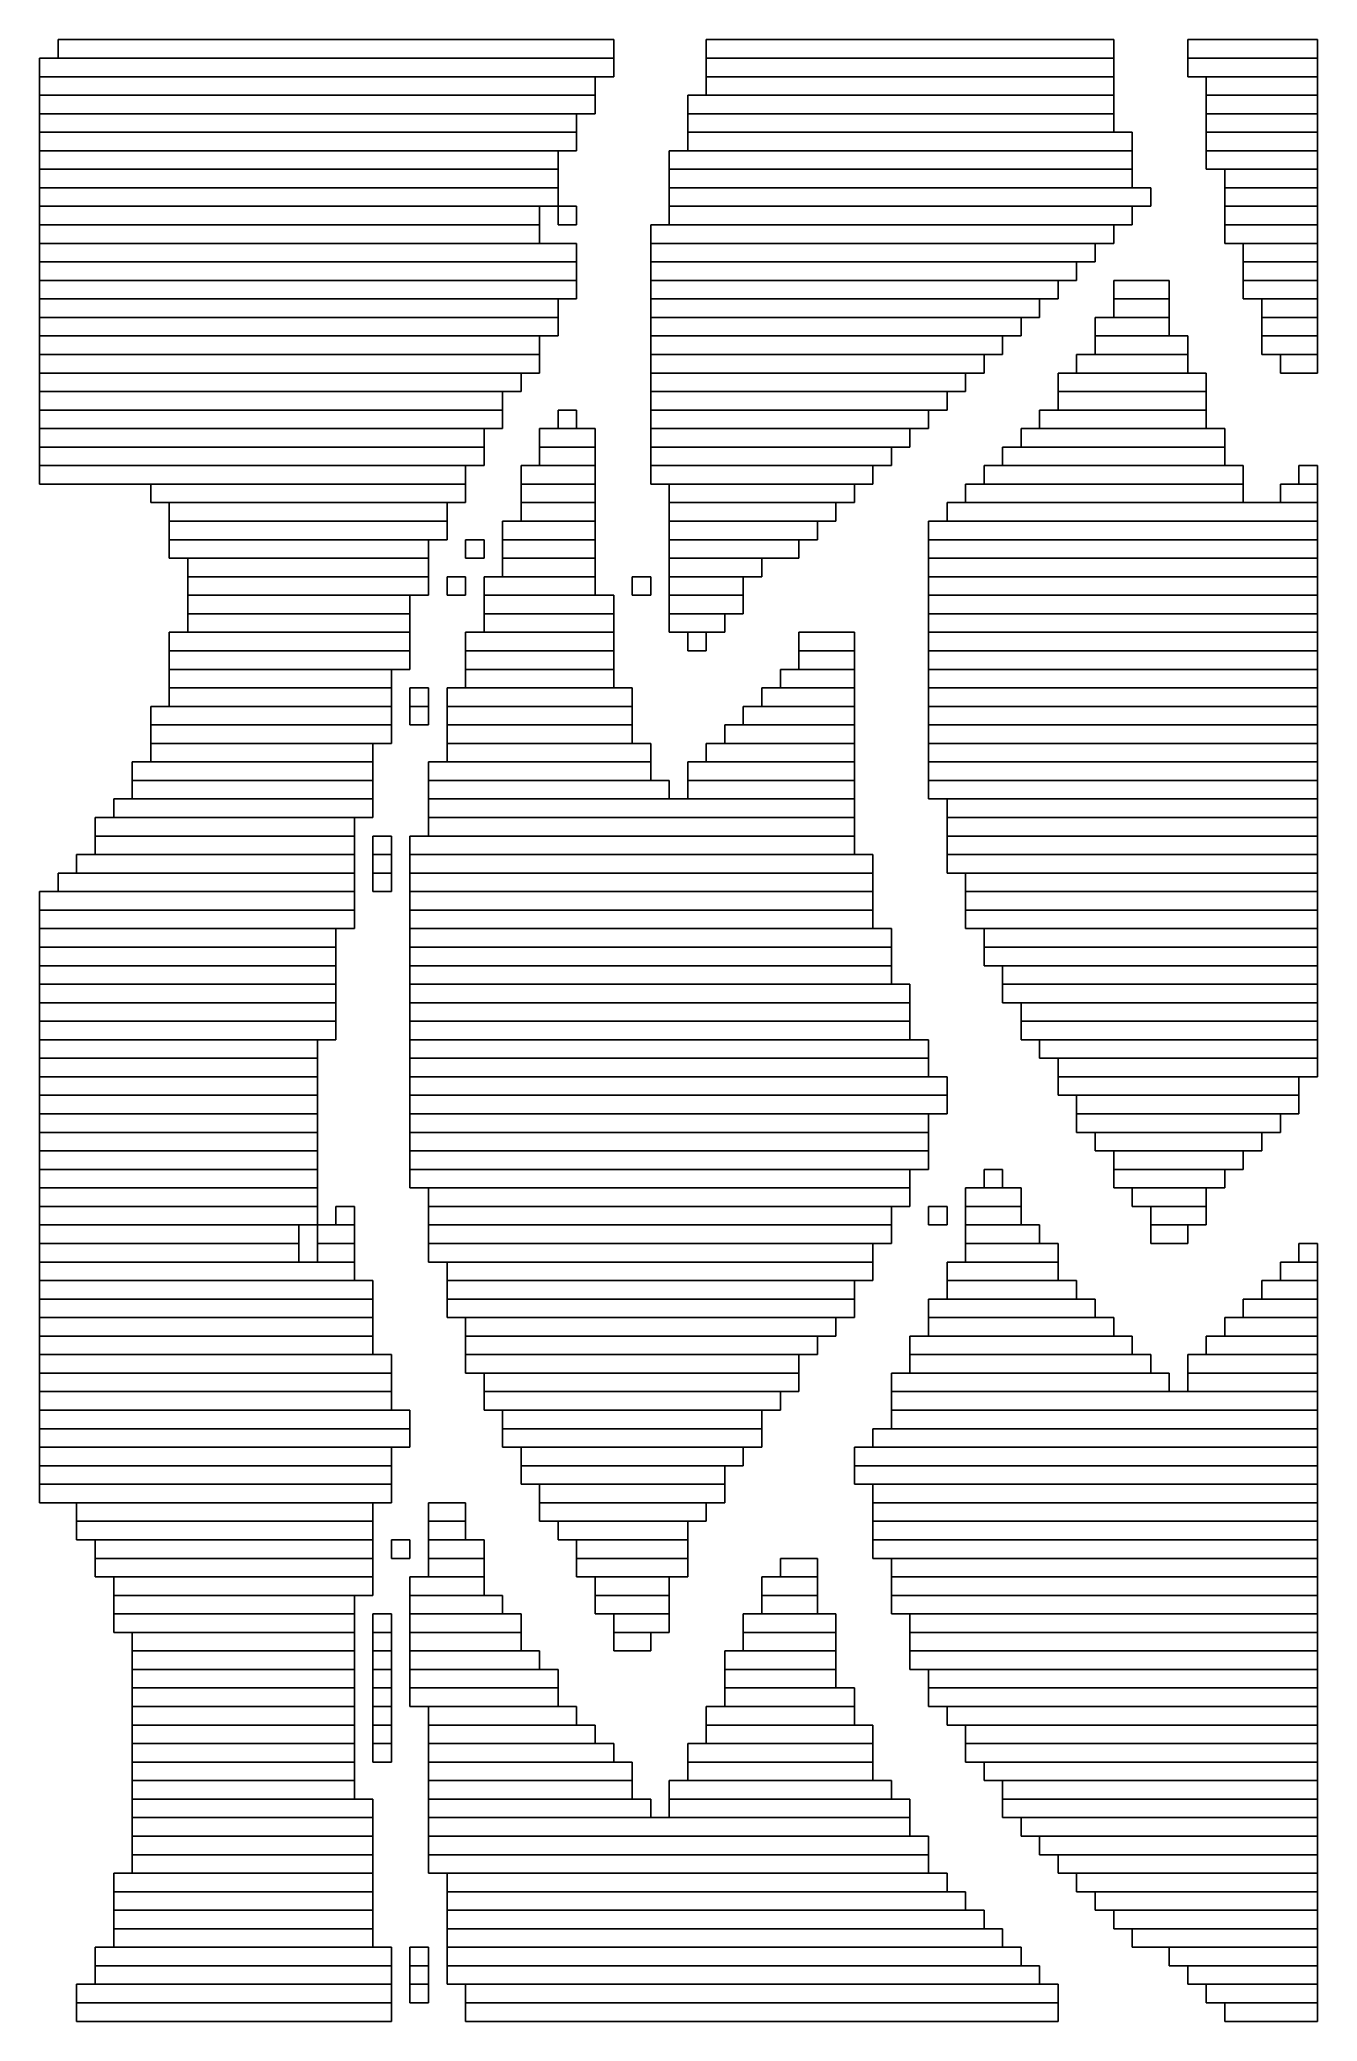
# Model space of a CAD drawing. Extents: x 477 to 546, y 459 to 566.
import ezdxf

# ---------------------------------------------------------------- set-up
doc = ezdxf.new("R2010")
doc.units = 0

msp = doc.modelspace()

# ---------------------------------------------------------------- linework, layer by layer
for p, q in [((477, 565), (508, 565)), ((477, 564), (477, 565)), ((478, 566), (508, 566)), ((478, 565), (478, 566)), ((508, 565), (478, 565)), ((508, 566), (508, 565)), ((508, 565), (508, 564)), ((513, 566), (535, 566)), ((513, 565), (513, 566)), ((535, 565), (513, 565)), ((513, 565), (535, 565)), ((513, 564), (513, 565)), ((535, 566), (535, 565)), ((535, 565), (535, 564)), ((539, 566), (546, 566)), ((539, 565), (539, 566)), ((546, 565), (539, 565)), ((539, 565), (546, 565)), ((539, 564), (539, 565)), ((546, 566), (546, 565)), ((546, 565), (546, 564)), ((508, 564), (477, 564)), ((477, 564), (507, 564)), ((477, 563), (477, 564)), ((507, 564), (507, 563)), ((535, 564), (513, 564)), ((513, 564), (535, 564)), ((513, 563), (513, 564)), ((535, 564), (535, 563)), ((546, 564), (539, 564)), ((540, 564), (546, 564)), ((540, 563), (540, 564)), ((546, 564), (546, 563)), ((507, 563), (477, 563)), ((477, 563), (507, 563)), ((477, 562), (477, 563)), ((507, 563), (507, 562)), ((512, 563), (535, 563)), ((512, 562), (512, 563)), ((535, 563), (513, 563)), ((535, 563), (535, 562)), ((546, 563), (540, 563)), ((540, 563), (546, 563)), ((540, 562), (540, 563)), ((546, 563), (546, 562)), ((507, 562), (477, 562)), ((477, 562), (506, 562)), ((477, 561), (477, 562)), ((506, 562), (506, 561)), ((535, 562), (512, 562)), ((512, 562), (535, 562)), ((512, 561), (512, 562)), ((535, 562), (535, 561)), ((546, 562), (540, 562)), ((540, 562), (546, 562)), ((540, 561), (540, 562)), ((546, 562), (546, 561)), ((506, 561), (477, 561)), ((477, 561), (506, 561)), ((477, 560), (477, 561)), ((506, 561), (506, 560)), ((535, 561), (512, 561)), ((512, 561), (536, 561)), ((512, 560), (512, 561)), ((536, 561), (536, 560)), ((546, 561), (540, 561)), ((540, 561), (546, 561)), ((540, 560), (540, 561)), ((546, 561), (546, 560)), ((506, 560), (477, 560)), ((477, 560), (505, 560)), ((477, 559), (477, 560)), ((505, 560), (505, 559)), ((511, 560), (536, 560)), ((511, 559), (511, 560)), ((536, 560), (512, 560)), ((536, 560), (536, 559)), ((546, 560), (540, 560)), ((540, 560), (546, 560)), ((540, 559), (540, 560)), ((546, 560), (546, 559)), ((505, 559), (477, 559)), ((477, 559), (505, 559)), ((477, 558), (477, 559)), ((505, 559), (505, 558)), ((536, 559), (511, 559)), ((511, 559), (536, 559)), ((511, 558), (511, 559)), ((536, 559), (536, 558)), ((546, 559), (540, 559)), ((541, 559), (546, 559)), ((541, 558), (541, 559)), ((546, 559), (546, 558)), ((505, 558), (477, 558)), ((477, 558), (505, 558)), ((477, 557), (477, 558)), ((505, 558), (505, 557)), ((536, 558), (511, 558)), ((511, 558), (537, 558)), ((511, 557), (511, 558)), ((537, 558), (537, 557)), ((546, 558), (541, 558)), ((541, 558), (546, 558)), ((541, 557), (541, 558)), ((546, 558), (546, 557)), ((505, 557), (477, 557)), ((477, 557), (504, 557)), ((477, 556), (477, 557)), ((504, 557), (504, 556)), ((505, 557), (506, 557)), ((505, 556), (505, 557)), ((506, 557), (506, 556)), ((537, 557), (511, 557)), ((511, 557), (536, 557)), ((511, 556), (511, 557)), ((536, 557), (536, 556)), ((546, 557), (541, 557)), ((541, 557), (546, 557)), ((541, 556), (541, 557)), ((546, 557), (546, 556)), ((504, 556), (477, 556)), ((477, 556), (504, 556)), ((477, 555), (477, 556)), ((504, 556), (504, 555)), ((506, 556), (505, 556)), ((510, 556), (535, 556)), ((510, 555), (510, 556)), ((536, 556), (511, 556)), ((535, 556), (535, 555)), ((546, 556), (541, 556)), ((541, 556), (546, 556)), ((541, 555), (541, 556)), ((546, 556), (546, 555)), ((504, 555), (477, 555)), ((477, 555), (506, 555)), ((477, 554), (477, 555)), ((506, 555), (506, 554)), ((535, 555), (510, 555)), ((510, 555), (534, 555)), ((510, 554), (510, 555)), ((534, 555), (534, 554)), ((546, 555), (541, 555)), ((542, 555), (546, 555)), ((542, 554), (542, 555)), ((546, 555), (546, 554)), ((506, 554), (477, 554)), ((477, 554), (506, 554)), ((477, 553), (477, 554)), ((506, 554), (506, 553)), ((534, 554), (510, 554)), ((510, 554), (533, 554)), ((510, 553), (510, 554)), ((533, 554), (533, 553)), ((546, 554), (542, 554)), ((542, 554), (546, 554)), ((542, 553), (542, 554)), ((546, 554), (546, 553)), ((506, 553), (477, 553)), ((477, 553), (506, 553)), ((477, 552), (477, 553)), ((506, 553), (506, 552)), ((533, 553), (510, 553)), ((510, 553), (532, 553)), ((510, 552), (510, 553)), ((532, 553), (532, 552)), ((535, 553), (538, 553)), ((535, 552), (535, 553)), ((538, 553), (538, 552)), ((546, 553), (542, 553)), ((542, 553), (546, 553)), ((542, 552), (542, 553)), ((546, 553), (546, 552)), ((506, 552), (477, 552)), ((477, 552), (505, 552)), ((477, 551), (477, 552)), ((505, 552), (505, 551)), ((532, 552), (510, 552)), ((510, 552), (531, 552)), ((510, 551), (510, 552)), ((531, 552), (531, 551)), ((538, 552), (535, 552)), ((535, 552), (538, 552)), ((535, 551), (535, 552)), ((538, 552), (538, 551)), ((546, 552), (542, 552)), ((543, 552), (546, 552)), ((543, 551), (543, 552)), ((546, 552), (546, 551)), ((505, 551), (477, 551)), ((477, 551), (505, 551)), ((477, 550), (477, 551)), ((505, 550), (477, 550)), ((477, 550), (504, 550)), ((477, 549), (477, 550)), ((504, 550), (504, 549)), ((505, 551), (505, 550)), ((531, 551), (510, 551)), ((510, 551), (530, 551)), ((510, 550), (510, 551)), ((530, 550), (510, 550)), ((510, 550), (529, 550)), ((510, 549), (510, 550)), ((529, 550), (529, 549)), ((530, 551), (530, 550)), ((534, 551), (538, 551)), ((534, 550), (534, 551)), ((538, 550), (534, 550)), ((534, 550), (539, 550)), ((534, 549), (534, 550)), ((538, 551), (535, 551)), ((538, 551), (538, 550)), ((539, 550), (539, 549)), ((546, 551), (543, 551)), ((543, 551), (546, 551)), ((543, 550), (543, 551)), ((546, 550), (543, 550)), ((543, 550), (546, 550)), ((543, 549), (543, 550)), ((546, 551), (546, 550)), ((546, 550), (546, 549)), ((504, 549), (477, 549)), ((477, 549), (504, 549)), ((477, 548), (477, 549)), ((504, 549), (504, 548)), ((529, 549), (510, 549)), ((510, 549), (528, 549)), ((510, 548), (510, 549)), ((528, 549), (528, 548)), ((533, 549), (539, 549)), ((533, 548), (533, 549)), ((539, 549), (534, 549)), ((539, 549), (539, 548)), ((546, 549), (543, 549)), ((544, 549), (546, 549)), ((544, 548), (544, 549)), ((546, 549), (546, 548)), ((504, 548), (477, 548)), ((477, 548), (503, 548)), ((477, 547), (477, 548)), ((503, 548), (503, 547)), ((528, 548), (510, 548)), ((510, 548), (527, 548)), ((510, 547), (510, 548)), ((527, 548), (527, 547)), ((532, 548), (540, 548)), ((532, 547), (532, 548)), ((539, 548), (533, 548)), ((540, 548), (540, 547)), ((546, 548), (544, 548)), ((503, 547), (477, 547)), ((477, 547), (502, 547)), ((477, 546), (477, 547)), ((502, 547), (502, 546)), ((527, 547), (510, 547)), ((510, 547), (526, 547)), ((510, 546), (510, 547)), ((526, 547), (526, 546)), ((540, 547), (532, 547)), ((532, 547), (540, 547)), ((532, 546), (532, 547)), ((540, 547), (540, 546)), ((502, 546), (477, 546)), ((477, 546), (502, 546)), ((477, 545), (477, 546)), ((502, 546), (502, 545)), ((505, 546), (506, 546)), ((505, 545), (505, 546)), ((506, 546), (506, 545)), ((526, 546), (510, 546)), ((510, 546), (525, 546)), ((510, 545), (510, 546)), ((525, 546), (525, 545)), ((531, 546), (540, 546)), ((531, 545), (531, 546)), ((540, 546), (532, 546)), ((540, 546), (540, 545)), ((502, 545), (477, 545)), ((477, 545), (501, 545)), ((477, 544), (477, 545)), ((501, 545), (501, 544)), ((504, 545), (507, 545)), ((504, 544), (504, 545)), ((506, 545), (505, 545)), ((507, 545), (507, 544)), ((525, 545), (510, 545)), ((510, 545), (524, 545)), ((510, 544), (510, 545)), ((524, 545), (524, 544)), ((530, 545), (541, 545)), ((530, 544), (530, 545)), ((540, 545), (531, 545)), ((541, 545), (541, 544)), ((501, 544), (477, 544)), ((477, 544), (501, 544)), ((477, 543), (477, 544)), ((501, 544), (501, 543)), ((507, 544), (504, 544)), ((504, 544), (507, 544)), ((504, 543), (504, 544)), ((507, 544), (507, 543)), ((524, 544), (510, 544)), ((510, 544), (523, 544)), ((510, 543), (510, 544)), ((523, 544), (523, 543)), ((529, 544), (541, 544)), ((529, 543), (529, 544)), ((541, 544), (530, 544)), ((541, 544), (541, 543)), ((501, 543), (477, 543)), ((477, 543), (500, 543)), ((477, 542), (477, 543)), ((500, 543), (500, 542)), ((503, 543), (507, 543)), ((503, 542), (503, 543)), ((507, 543), (504, 543)), ((507, 543), (507, 542)), ((523, 543), (510, 543)), ((510, 543), (522, 543)), ((510, 542), (510, 543)), ((522, 543), (522, 542)), ((528, 543), (542, 543)), ((528, 542), (528, 543)), ((541, 543), (529, 543)), ((542, 543), (542, 542)), ((545, 543), (546, 543)), ((545, 542), (545, 543)), ((546, 543), (546, 542)), ((500, 542), (477, 542)), ((483, 542), (500, 542)), ((483, 541), (483, 542)), ((500, 542), (500, 541)), ((507, 542), (503, 542)), ((503, 542), (507, 542)), ((503, 541), (503, 542)), ((507, 542), (507, 541)), ((522, 542), (510, 542)), ((511, 542), (521, 542)), ((511, 541), (511, 542)), ((521, 542), (521, 541)), ((527, 542), (542, 542)), ((527, 541), (527, 542)), ((542, 542), (528, 542)), ((542, 542), (542, 541)), ((544, 542), (546, 542)), ((544, 541), (544, 542)), ((546, 542), (545, 542)), ((546, 542), (546, 541)), ((500, 541), (483, 541)), ((484, 541), (499, 541)), ((484, 540), (484, 541)), ((499, 541), (499, 540)), ((507, 541), (503, 541)), ((503, 541), (507, 541)), ((503, 540), (503, 541)), ((507, 541), (507, 540)), ((521, 541), (511, 541)), ((511, 541), (520, 541)), ((511, 540), (511, 541)), ((520, 541), (520, 540)), ((526, 541), (546, 541)), ((526, 540), (526, 541)), ((542, 541), (527, 541)), ((546, 541), (544, 541)), ((546, 541), (546, 540)), ((499, 540), (484, 540)), ((484, 540), (499, 540)), ((484, 539), (484, 540)), ((499, 540), (499, 539)), ((502, 540), (507, 540)), ((502, 539), (502, 540)), ((507, 540), (503, 540)), ((507, 540), (507, 539)), ((520, 540), (511, 540)), ((511, 540), (519, 540)), ((511, 539), (511, 540)), ((519, 540), (519, 539)), ((525, 540), (546, 540)), ((525, 539), (525, 540)), ((546, 540), (526, 540)), ((546, 540), (546, 539)), ((499, 539), (484, 539)), ((484, 539), (498, 539)), ((484, 538), (484, 539)), ((498, 539), (498, 538)), ((500, 539), (501, 539)), ((500, 538), (500, 539)), ((501, 539), (501, 538)), ((507, 539), (502, 539)), ((502, 539), (507, 539)), ((502, 538), (502, 539)), ((507, 539), (507, 538)), ((519, 539), (511, 539)), ((511, 539), (518, 539)), ((511, 538), (511, 539)), ((518, 539), (518, 538)), ((546, 539), (525, 539)), ((525, 539), (546, 539)), ((525, 538), (525, 539)), ((546, 539), (546, 538)), ((498, 538), (484, 538)), ((485, 538), (498, 538)), ((485, 537), (485, 538)), ((498, 538), (498, 537)), ((501, 538), (500, 538)), ((507, 538), (502, 538)), ((502, 538), (507, 538)), ((502, 537), (502, 538)), ((507, 538), (507, 537)), ((518, 538), (511, 538)), ((511, 538), (516, 538)), ((511, 537), (511, 538)), ((516, 538), (516, 537)), ((546, 538), (525, 538)), ((525, 538), (546, 538)), ((525, 537), (525, 538)), ((546, 538), (546, 537)), ((498, 537), (485, 537)), ((485, 537), (498, 537)), ((485, 536), (485, 537)), ((498, 537), (498, 536)), ((499, 537), (500, 537)), ((499, 536), (499, 537)), ((500, 537), (500, 536)), ((501, 537), (507, 537)), ((501, 536), (501, 537)), ((507, 537), (502, 537)), ((507, 537), (507, 536)), ((509, 537), (510, 537)), ((509, 536), (509, 537)), ((510, 537), (510, 536)), ((516, 537), (511, 537)), ((511, 537), (515, 537)), ((511, 536), (511, 537)), ((515, 537), (515, 536)), ((546, 537), (525, 537)), ((525, 537), (546, 537)), ((525, 536), (525, 537)), ((546, 537), (546, 536)), ((498, 536), (485, 536)), ((485, 536), (497, 536)), ((485, 535), (485, 536)), ((497, 536), (497, 535)), ((500, 536), (499, 536)), ((507, 536), (501, 536)), ((501, 536), (508, 536)), ((501, 535), (501, 536)), ((508, 536), (508, 535)), ((510, 536), (509, 536)), ((515, 536), (511, 536)), ((511, 536), (515, 536)), ((511, 535), (511, 536)), ((515, 536), (515, 535)), ((546, 536), (525, 536)), ((525, 536), (546, 536)), ((525, 535), (525, 536)), ((546, 536), (546, 535)), ((484, 534), (497, 534)), ((484, 533), (484, 534)), ((497, 535), (485, 535)), ((485, 535), (497, 535)), ((485, 534), (485, 535)), ((497, 534), (485, 534)), ((497, 535), (497, 534)), ((497, 534), (497, 533)), ((500, 534), (508, 534)), ((500, 533), (500, 534)), ((508, 535), (501, 535)), ((501, 535), (508, 535)), ((501, 534), (501, 535)), ((508, 534), (501, 534)), ((508, 535), (508, 534)), ((508, 534), (508, 533)), ((515, 535), (511, 535)), ((511, 535), (514, 535)), ((511, 534), (511, 535)), ((514, 534), (511, 534)), ((512, 534), (513, 534)), ((512, 533), (512, 534)), ((513, 534), (513, 533)), ((514, 535), (514, 534)), ((518, 534), (521, 534)), ((518, 533), (518, 534)), ((521, 534), (521, 533)), ((546, 535), (525, 535)), ((525, 535), (546, 535)), ((525, 534), (525, 535)), ((546, 534), (525, 534)), ((525, 534), (546, 534)), ((525, 533), (525, 534)), ((546, 535), (546, 534)), ((546, 534), (546, 533)), ((497, 533), (484, 533)), ((484, 533), (497, 533)), ((484, 532), (484, 533)), ((497, 533), (497, 532)), ((508, 533), (500, 533)), ((500, 533), (508, 533)), ((500, 532), (500, 533)), ((508, 533), (508, 532)), ((513, 533), (512, 533)), ((521, 533), (518, 533)), ((518, 533), (521, 533)), ((518, 532), (518, 533)), ((521, 533), (521, 532)), ((546, 533), (525, 533)), ((525, 533), (546, 533)), ((525, 532), (525, 533)), ((546, 533), (546, 532)), ((497, 532), (484, 532)), ((484, 532), (496, 532)), ((484, 531), (484, 532)), ((496, 532), (496, 531)), ((508, 532), (500, 532)), ((500, 532), (508, 532)), ((500, 531), (500, 532)), ((508, 532), (508, 531)), ((517, 532), (521, 532)), ((517, 531), (517, 532)), ((521, 532), (518, 532)), ((521, 532), (521, 531)), ((546, 532), (525, 532)), ((525, 532), (546, 532)), ((525, 531), (525, 532)), ((546, 532), (546, 531)), ((496, 531), (484, 531)), ((484, 531), (496, 531)), ((484, 530), (484, 531)), ((496, 531), (496, 530)), ((497, 531), (498, 531)), ((497, 530), (497, 531)), ((498, 531), (498, 530)), ((499, 531), (509, 531)), ((499, 530), (499, 531)), ((508, 531), (500, 531)), ((509, 531), (509, 530)), ((516, 531), (521, 531)), ((516, 530), (516, 531)), ((521, 531), (517, 531)), ((521, 531), (521, 530)), ((546, 531), (525, 531)), ((525, 531), (546, 531)), ((525, 530), (525, 531)), ((546, 531), (546, 530)), ((483, 530), (496, 530)), ((483, 529), (483, 530)), ((496, 530), (484, 530)), ((496, 530), (496, 529)), ((498, 530), (497, 530)), ((497, 530), (498, 530)), ((497, 529), (497, 530)), ((498, 530), (498, 529)), ((509, 530), (499, 530)), ((499, 530), (509, 530)), ((499, 529), (499, 530)), ((509, 530), (509, 529)), ((515, 530), (521, 530)), ((515, 529), (515, 530)), ((521, 530), (516, 530)), ((521, 530), (521, 529)), ((546, 530), (525, 530)), ((525, 530), (546, 530)), ((525, 529), (525, 530)), ((546, 530), (546, 529)), ((496, 529), (483, 529)), ((483, 529), (496, 529)), ((483, 528), (483, 529)), ((496, 529), (496, 528)), ((498, 529), (497, 529)), ((509, 529), (499, 529)), ((499, 529), (509, 529)), ((499, 528), (499, 529)), ((509, 529), (509, 528)), ((514, 529), (521, 529)), ((514, 528), (514, 529)), ((521, 529), (515, 529)), ((521, 529), (521, 528)), ((546, 529), (525, 529)), ((525, 529), (546, 529)), ((525, 528), (525, 529)), ((546, 529), (546, 528)), ((496, 528), (483, 528)), ((483, 528), (495, 528)), ((483, 527), (483, 528)), ((495, 528), (495, 527)), ((509, 528), (499, 528)), ((499, 528), (510, 528)), ((499, 527), (499, 528)), ((510, 528), (510, 527)), ((513, 528), (521, 528)), ((513, 527), (513, 528)), ((521, 528), (514, 528)), ((521, 528), (521, 527)), ((546, 528), (525, 528)), ((525, 528), (546, 528)), ((525, 527), (525, 528)), ((546, 528), (546, 527)), ((482, 527), (495, 527)), ((482, 526), (482, 527)), ((495, 527), (483, 527)), ((495, 527), (495, 526)), ((498, 527), (510, 527)), ((498, 526), (498, 527)), ((510, 527), (499, 527)), ((510, 527), (510, 526)), ((512, 527), (521, 527)), ((512, 526), (512, 527)), ((521, 527), (513, 527)), ((521, 527), (521, 526)), ((546, 527), (525, 527)), ((525, 527), (546, 527)), ((525, 526), (525, 527)), ((546, 527), (546, 526)), ((495, 526), (482, 526)), ((482, 526), (495, 526)), ((482, 525), (482, 526)), ((495, 526), (495, 525)), ((510, 526), (498, 526)), ((498, 526), (511, 526)), ((498, 525), (498, 526)), ((511, 526), (511, 525)), ((521, 526), (512, 526)), ((512, 526), (521, 526)), ((512, 525), (512, 526)), ((521, 526), (521, 525)), ((546, 526), (525, 526)), ((525, 526), (546, 526)), ((525, 525), (525, 526)), ((546, 526), (546, 525)), ((481, 525), (495, 525)), ((481, 524), (481, 525)), ((495, 525), (482, 525)), ((495, 525), (495, 524)), ((511, 525), (498, 525)), ((498, 525), (521, 525)), ((498, 524), (498, 525)), ((521, 525), (512, 525)), ((521, 525), (521, 524)), ((546, 525), (525, 525)), ((526, 525), (546, 525)), ((526, 524), (526, 525)), ((546, 525), (546, 524)), ((480, 524), (494, 524)), ((480, 523), (480, 524)), ((495, 524), (481, 524)), ((494, 524), (494, 523)), ((521, 524), (498, 524)), ((498, 524), (521, 524)), ((498, 523), (498, 524)), ((521, 524), (521, 523)), ((546, 524), (526, 524)), ((526, 524), (546, 524)), ((526, 523), (526, 524)), ((546, 524), (546, 523)), ((494, 523), (480, 523)), ((480, 523), (494, 523)), ((480, 522), (480, 523)), ((494, 523), (494, 522)), ((495, 523), (496, 523)), ((495, 522), (495, 523)), ((496, 523), (496, 522)), ((497, 523), (521, 523)), ((497, 522), (497, 523)), ((521, 523), (498, 523)), ((521, 523), (521, 522)), ((546, 523), (526, 523)), ((526, 523), (546, 523)), ((526, 522), (526, 523)), ((546, 523), (546, 522)), ((479, 522), (494, 522)), ((479, 521), (479, 522)), ((494, 522), (480, 522)), ((494, 522), (494, 521)), ((496, 522), (495, 522)), ((495, 522), (496, 522)), ((495, 521), (495, 522)), ((496, 522), (496, 521)), ((521, 522), (497, 522)), ((497, 522), (522, 522)), ((497, 521), (497, 522)), ((522, 522), (522, 521)), ((546, 522), (526, 522)), ((526, 522), (546, 522)), ((526, 521), (526, 522)), ((546, 522), (546, 521)), ((478, 521), (494, 521)), ((478, 520), (478, 521)), ((494, 521), (479, 521)), ((494, 521), (494, 520)), ((496, 521), (495, 521)), ((495, 521), (496, 521)), ((495, 520), (495, 521)), ((496, 521), (496, 520)), ((522, 521), (497, 521)), ((497, 521), (522, 521)), ((497, 520), (497, 521)), ((522, 521), (522, 520)), ((546, 521), (526, 521)), ((527, 521), (546, 521)), ((527, 520), (527, 521)), ((546, 521), (546, 520)), ((477, 520), (494, 520)), ((477, 519), (477, 520)), ((494, 519), (477, 519)), ((477, 519), (494, 519)), ((477, 518), (477, 519)), ((494, 520), (478, 520)), ((494, 520), (494, 519)), ((494, 519), (494, 518)), ((496, 520), (495, 520)), ((522, 520), (497, 520)), ((497, 520), (522, 520)), ((497, 519), (497, 520)), ((522, 519), (497, 519)), ((497, 519), (522, 519)), ((497, 518), (497, 519)), ((522, 520), (522, 519)), ((522, 519), (522, 518)), ((546, 520), (527, 520)), ((527, 520), (546, 520)), ((527, 519), (527, 520)), ((546, 519), (527, 519)), ((527, 519), (546, 519)), ((527, 518), (527, 519)), ((546, 520), (546, 519)), ((546, 519), (546, 518)), ((494, 518), (477, 518)), ((477, 518), (493, 518)), ((477, 517), (477, 518)), ((493, 518), (493, 517)), ((522, 518), (497, 518)), ((497, 518), (523, 518)), ((497, 517), (497, 518)), ((523, 518), (523, 517)), ((546, 518), (527, 518)), ((528, 518), (546, 518)), ((528, 517), (528, 518)), ((546, 518), (546, 517)), ((493, 517), (477, 517)), ((477, 517), (493, 517)), ((477, 516), (477, 517)), ((493, 517), (493, 516)), ((523, 517), (497, 517)), ((497, 517), (523, 517)), ((497, 516), (497, 517)), ((523, 517), (523, 516)), ((546, 517), (528, 517)), ((528, 517), (546, 517)), ((528, 516), (528, 517)), ((546, 517), (546, 516)), ((493, 516), (477, 516)), ((477, 516), (493, 516)), ((477, 515), (477, 516)), ((493, 516), (493, 515)), ((523, 516), (497, 516)), ((497, 516), (523, 516)), ((497, 515), (497, 516)), ((523, 516), (523, 515)), ((546, 516), (528, 516)), ((529, 516), (546, 516)), ((529, 515), (529, 516)), ((546, 516), (546, 515)), ((493, 515), (477, 515)), ((477, 515), (493, 515)), ((477, 514), (477, 515)), ((493, 515), (493, 514)), ((523, 515), (497, 515)), ((497, 515), (524, 515)), ((497, 514), (497, 515)), ((524, 515), (524, 514)), ((546, 515), (529, 515)), ((529, 515), (546, 515)), ((529, 514), (529, 515)), ((546, 515), (546, 514)), ((493, 514), (477, 514)), ((477, 514), (493, 514)), ((477, 513), (477, 514)), ((493, 514), (493, 513)), ((524, 514), (497, 514)), ((497, 514), (524, 514)), ((497, 513), (497, 514)), ((524, 514), (524, 513)), ((546, 514), (529, 514)), ((530, 514), (546, 514)), ((530, 513), (530, 514)), ((546, 514), (546, 513)), ((493, 513), (477, 513)), ((477, 513), (493, 513)), ((477, 512), (477, 513)), ((493, 513), (493, 512)), ((524, 513), (497, 513)), ((497, 513), (524, 513)), ((497, 512), (497, 513)), ((524, 513), (524, 512)), ((546, 513), (530, 513)), ((530, 513), (546, 513)), ((530, 512), (530, 513)), ((546, 513), (546, 512)), ((493, 512), (477, 512)), ((477, 512), (492, 512)), ((477, 511), (477, 512)), ((492, 512), (492, 511)), ((524, 512), (497, 512)), ((497, 512), (525, 512)), ((497, 511), (497, 512)), ((525, 512), (525, 511)), ((546, 512), (530, 512)), ((531, 512), (546, 512)), ((531, 511), (531, 512)), ((546, 512), (546, 511)), ((492, 511), (477, 511)), ((477, 511), (492, 511)), ((477, 510), (477, 511)), ((492, 511), (492, 510)), ((525, 511), (497, 511)), ((497, 511), (525, 511)), ((497, 510), (497, 511)), ((525, 511), (525, 510)), ((546, 511), (531, 511)), ((532, 511), (546, 511)), ((532, 510), (532, 511)), ((546, 511), (546, 510)), ((492, 510), (477, 510)), ((477, 510), (492, 510)), ((477, 509), (477, 510)), ((492, 510), (492, 509)), ((525, 510), (497, 510)), ((497, 510), (526, 510)), ((497, 509), (497, 510)), ((526, 510), (526, 509)), ((546, 510), (532, 510)), ((532, 510), (545, 510)), ((532, 509), (532, 510)), ((545, 510), (545, 509)), ((492, 509), (477, 509)), ((477, 509), (492, 509)), ((477, 508), (477, 509)), ((492, 509), (492, 508)), ((526, 509), (497, 509)), ((497, 509), (526, 509)), ((497, 508), (497, 509)), ((526, 509), (526, 508)), ((545, 509), (532, 509)), ((533, 509), (545, 509)), ((533, 508), (533, 509)), ((545, 509), (545, 508)), ((492, 508), (477, 508)), ((477, 508), (492, 508)), ((477, 507), (477, 508)), ((492, 508), (492, 507)), ((526, 508), (497, 508)), ((497, 508), (525, 508)), ((497, 507), (497, 508)), ((525, 508), (525, 507)), ((545, 508), (533, 508)), ((533, 508), (544, 508)), ((533, 507), (533, 508)), ((544, 508), (544, 507)), ((492, 507), (477, 507)), ((477, 507), (492, 507)), ((477, 506), (477, 507)), ((492, 507), (492, 506)), ((525, 507), (497, 507)), ((497, 507), (525, 507)), ((497, 506), (497, 507)), ((525, 507), (525, 506)), ((544, 507), (533, 507)), ((534, 507), (543, 507)), ((534, 506), (534, 507)), ((543, 507), (543, 506)), ((492, 506), (477, 506)), ((477, 506), (492, 506)), ((477, 505), (477, 506)), ((492, 506), (492, 505)), ((525, 506), (497, 506)), ((497, 506), (525, 506)), ((497, 505), (497, 506)), ((525, 506), (525, 505)), ((543, 506), (534, 506)), ((535, 506), (542, 506)), ((535, 505), (535, 506)), ((542, 506), (542, 505)), ((492, 505), (477, 505)), ((477, 505), (492, 505)), ((477, 504), (477, 505)), ((492, 504), (477, 504)), ((477, 504), (492, 504)), ((477, 503), (477, 504)), ((492, 505), (492, 504)), ((492, 504), (492, 503)), ((525, 505), (497, 505)), ((497, 505), (524, 505)), ((497, 504), (497, 505)), ((524, 504), (497, 504)), ((498, 504), (524, 504)), ((498, 503), (498, 504)), ((524, 505), (524, 504)), ((524, 504), (524, 503)), ((527, 504), (530, 504)), ((527, 503), (527, 504)), ((528, 505), (529, 505)), ((528, 504), (528, 505)), ((529, 504), (528, 504)), ((529, 505), (529, 504)), ((530, 504), (530, 503)), ((542, 505), (535, 505)), ((535, 505), (541, 505)), ((535, 504), (535, 505)), ((541, 504), (535, 504)), ((536, 504), (540, 504)), ((536, 503), (536, 504)), ((540, 504), (540, 503)), ((541, 505), (541, 504)), ((492, 503), (477, 503)), ((477, 503), (492, 503)), ((477, 502), (477, 503)), ((492, 503), (492, 502)), ((493, 503), (494, 503)), ((493, 502), (493, 503)), ((494, 503), (494, 502)), ((524, 503), (498, 503)), ((498, 503), (523, 503)), ((498, 502), (498, 503)), ((523, 503), (523, 502)), ((525, 503), (526, 503)), ((525, 502), (525, 503)), ((526, 503), (526, 502)), ((530, 503), (527, 503)), ((527, 503), (530, 503)), ((527, 502), (527, 503)), ((530, 503), (530, 502)), ((540, 503), (536, 503)), ((537, 503), (540, 503)), ((537, 502), (537, 503)), ((540, 503), (540, 502)), ((492, 502), (477, 502)), ((477, 502), (491, 502)), ((477, 501), (477, 502)), ((491, 502), (491, 501)), ((492, 502), (494, 502)), ((492, 501), (492, 502)), ((494, 502), (493, 502)), ((494, 502), (494, 501)), ((523, 502), (498, 502)), ((498, 502), (523, 502)), ((498, 501), (498, 502)), ((523, 502), (523, 501)), ((526, 502), (525, 502)), ((530, 502), (527, 502)), ((527, 502), (531, 502)), ((527, 501), (527, 502)), ((531, 502), (531, 501)), ((540, 502), (537, 502)), ((537, 502), (539, 502)), ((537, 501), (537, 502)), ((539, 502), (539, 501)), ((491, 501), (477, 501)), ((477, 501), (491, 501)), ((477, 500), (477, 501)), ((491, 501), (491, 500)), ((494, 501), (492, 501)), ((492, 501), (494, 501)), ((492, 500), (492, 501)), ((494, 501), (494, 500)), ((523, 501), (498, 501)), ((498, 501), (522, 501)), ((498, 500), (498, 501)), ((522, 501), (522, 500)), ((531, 501), (527, 501)), ((527, 501), (532, 501)), ((527, 500), (527, 501)), ((532, 501), (532, 500)), ((539, 501), (537, 501)), ((545, 501), (546, 501)), ((545, 500), (545, 501)), ((546, 501), (546, 500)), ((491, 500), (477, 500)), ((477, 500), (494, 500)), ((477, 499), (477, 500)), ((494, 500), (492, 500)), ((494, 500), (494, 499)), ((522, 500), (498, 500)), ((499, 500), (522, 500)), ((499, 499), (499, 500)), ((522, 500), (522, 499)), ((526, 500), (532, 500)), ((526, 499), (526, 500)), ((532, 500), (527, 500)), ((532, 500), (532, 499)), ((544, 500), (546, 500)), ((544, 499), (544, 500)), ((546, 500), (545, 500)), ((546, 500), (546, 499)), ((494, 499), (477, 499)), ((477, 499), (495, 499)), ((477, 498), (477, 499)), ((495, 499), (495, 498)), ((522, 499), (499, 499)), ((499, 499), (521, 499)), ((499, 498), (499, 499)), ((521, 499), (521, 498)), ((532, 499), (526, 499)), ((526, 499), (533, 499)), ((526, 498), (526, 499)), ((533, 499), (533, 498)), ((543, 499), (546, 499)), ((543, 498), (543, 499)), ((546, 499), (544, 499)), ((546, 499), (546, 498)), ((495, 498), (477, 498)), ((477, 498), (495, 498)), ((477, 497), (477, 498)), ((495, 498), (495, 497)), ((521, 498), (499, 498)), ((499, 498), (521, 498)), ((499, 497), (499, 498)), ((521, 498), (521, 497)), ((525, 498), (534, 498)), ((525, 497), (525, 498)), ((533, 498), (526, 498)), ((534, 498), (534, 497)), ((542, 498), (546, 498)), ((542, 497), (542, 498)), ((546, 498), (543, 498)), ((546, 498), (546, 497)), ((495, 497), (477, 497)), ((477, 497), (495, 497)), ((477, 496), (477, 497)), ((495, 497), (495, 496)), ((521, 497), (499, 497)), ((500, 497), (520, 497)), ((500, 496), (500, 497)), ((520, 497), (520, 496)), ((534, 497), (525, 497)), ((525, 497), (535, 497)), ((525, 496), (525, 497)), ((535, 497), (535, 496)), ((541, 497), (546, 497)), ((541, 496), (541, 497)), ((546, 497), (542, 497)), ((546, 497), (546, 496)), ((495, 496), (477, 496)), ((477, 496), (495, 496)), ((477, 495), (477, 496)), ((495, 496), (495, 495)), ((520, 496), (500, 496)), ((500, 496), (519, 496)), ((500, 495), (500, 496)), ((519, 496), (519, 495)), ((524, 496), (536, 496)), ((524, 495), (524, 496)), ((535, 496), (525, 496)), ((536, 496), (536, 495)), ((540, 496), (546, 496)), ((540, 495), (540, 496)), ((546, 496), (541, 496)), ((546, 496), (546, 495)), ((495, 495), (477, 495)), ((477, 495), (496, 495)), ((477, 494), (477, 495)), ((496, 495), (496, 494)), ((519, 495), (500, 495)), ((500, 495), (518, 495)), ((500, 494), (500, 495)), ((518, 495), (518, 494)), ((536, 495), (524, 495)), ((524, 495), (537, 495)), ((524, 494), (524, 495)), ((537, 495), (537, 494)), ((539, 495), (546, 495)), ((539, 494), (539, 495)), ((546, 495), (540, 495)), ((546, 495), (546, 494)), ((496, 494), (477, 494)), ((477, 494), (496, 494)), ((477, 493), (477, 494)), ((496, 494), (496, 493)), ((518, 494), (500, 494)), ((501, 494), (518, 494)), ((501, 493), (501, 494)), ((518, 494), (518, 493)), ((523, 494), (538, 494)), ((523, 493), (523, 494)), ((537, 494), (524, 494)), ((538, 494), (538, 493)), ((546, 494), (539, 494)), ((539, 494), (546, 494)), ((539, 493), (539, 494)), ((546, 494), (546, 493)), ((496, 493), (477, 493)), ((477, 493), (496, 493)), ((477, 492), (477, 493)), ((496, 493), (496, 492)), ((518, 493), (501, 493)), ((501, 493), (517, 493)), ((501, 492), (501, 493)), ((517, 493), (517, 492)), ((538, 493), (523, 493)), ((523, 493), (546, 493)), ((523, 492), (523, 493)), ((546, 493), (539, 493)), ((546, 493), (546, 492)), ((496, 492), (477, 492)), ((477, 492), (497, 492)), ((477, 491), (477, 492)), ((497, 492), (497, 491)), ((517, 492), (501, 492)), ((502, 492), (516, 492)), ((502, 491), (502, 492)), ((516, 492), (516, 491)), ((546, 492), (523, 492)), ((523, 492), (546, 492)), ((523, 491), (523, 492)), ((546, 492), (546, 491)), ((497, 491), (477, 491)), ((477, 491), (497, 491)), ((477, 490), (477, 491)), ((497, 491), (497, 490)), ((516, 491), (502, 491)), ((502, 491), (516, 491)), ((502, 490), (502, 491)), ((516, 491), (516, 490)), ((522, 491), (546, 491)), ((522, 490), (522, 491)), ((546, 491), (523, 491)), ((546, 491), (546, 490)), ((497, 490), (477, 490)), ((477, 490), (496, 490)), ((477, 489), (477, 490)), ((496, 489), (477, 489)), ((477, 489), (496, 489)), ((477, 488), (477, 489)), ((496, 490), (496, 489)), ((496, 489), (496, 488)), ((516, 490), (502, 490)), ((503, 490), (515, 490)), ((503, 489), (503, 490)), ((515, 489), (503, 489)), ((503, 489), (514, 489)), ((503, 488), (503, 489)), ((514, 489), (514, 488)), ((515, 490), (515, 489)), ((521, 490), (546, 490)), ((521, 489), (521, 490)), ((546, 489), (521, 489)), ((521, 489), (546, 489)), ((521, 488), (521, 489)), ((546, 490), (522, 490)), ((546, 490), (546, 489)), ((546, 489), (546, 488)), ((496, 488), (477, 488)), ((477, 488), (496, 488)), ((477, 487), (477, 488)), ((496, 488), (496, 487)), ((514, 488), (503, 488)), ((504, 488), (514, 488)), ((504, 487), (504, 488)), ((514, 488), (514, 487)), ((546, 488), (521, 488)), ((522, 488), (546, 488)), ((522, 487), (522, 488)), ((546, 488), (546, 487)), ((496, 487), (477, 487)), ((479, 487), (495, 487)), ((479, 486), (479, 487)), ((495, 487), (495, 486)), ((498, 487), (500, 487)), ((498, 486), (498, 487)), ((500, 487), (500, 486)), ((514, 487), (504, 487)), ((504, 487), (513, 487)), ((504, 486), (504, 487)), ((513, 487), (513, 486)), ((546, 487), (522, 487)), ((522, 487), (546, 487)), ((522, 486), (522, 487)), ((546, 487), (546, 486)), ((495, 486), (479, 486)), ((479, 486), (495, 486)), ((479, 485), (479, 486)), ((495, 486), (495, 485)), ((500, 486), (498, 486)), ((498, 486), (500, 486)), ((498, 485), (498, 486)), ((500, 486), (500, 485)), ((513, 486), (504, 486)), ((505, 486), (512, 486)), ((505, 485), (505, 486)), ((512, 486), (512, 485)), ((546, 486), (522, 486)), ((522, 486), (546, 486)), ((522, 485), (522, 486)), ((546, 486), (546, 485)), ((495, 485), (479, 485)), ((480, 485), (495, 485)), ((480, 484), (480, 485)), ((495, 485), (495, 484)), ((496, 485), (497, 485)), ((496, 484), (496, 485)), ((497, 485), (497, 484)), ((500, 485), (498, 485)), ((498, 485), (501, 485)), ((498, 484), (498, 485)), ((501, 485), (501, 484)), ((512, 485), (505, 485)), ((506, 485), (512, 485)), ((506, 484), (506, 485)), ((512, 485), (512, 484)), ((546, 485), (522, 485)), ((522, 485), (546, 485)), ((522, 484), (522, 485)), ((546, 485), (546, 484)), ((495, 484), (480, 484)), ((480, 484), (495, 484)), ((480, 483), (480, 484)), ((495, 484), (495, 483)), ((497, 484), (496, 484)), ((501, 484), (498, 484)), ((498, 484), (501, 484)), ((498, 483), (498, 484)), ((501, 484), (501, 483)), ((512, 484), (506, 484)), ((506, 484), (512, 484)), ((506, 483), (506, 484)), ((512, 484), (512, 483)), ((517, 484), (519, 484)), ((517, 483), (517, 484)), ((519, 484), (519, 483)), ((546, 484), (522, 484)), ((523, 484), (546, 484)), ((523, 483), (523, 484)), ((546, 484), (546, 483)), ((495, 483), (480, 483)), ((481, 483), (495, 483)), ((481, 482), (481, 483)), ((495, 483), (495, 482)), ((497, 483), (501, 483)), ((497, 482), (497, 483)), ((501, 483), (498, 483)), ((501, 483), (501, 482)), ((512, 483), (506, 483)), ((507, 483), (511, 483)), ((507, 482), (507, 483)), ((511, 483), (511, 482)), ((516, 483), (519, 483)), ((516, 482), (516, 483)), ((519, 483), (517, 483)), ((519, 483), (519, 482)), ((546, 483), (523, 483)), ((523, 483), (546, 483)), ((523, 482), (523, 483)), ((546, 483), (546, 482)), ((495, 482), (481, 482)), ((481, 482), (494, 482)), ((481, 481), (481, 482)), ((494, 482), (494, 481)), ((501, 482), (497, 482)), ((497, 482), (502, 482)), ((497, 481), (497, 482)), ((502, 482), (502, 481)), ((511, 482), (507, 482)), ((507, 482), (511, 482)), ((507, 481), (507, 482)), ((511, 482), (511, 481)), ((519, 482), (516, 482)), ((516, 482), (519, 482)), ((516, 481), (516, 482)), ((519, 482), (519, 481)), ((546, 482), (523, 482)), ((523, 482), (546, 482)), ((523, 481), (523, 482)), ((546, 482), (546, 481)), ((494, 481), (481, 481)), ((481, 481), (494, 481)), ((481, 480), (481, 481)), ((494, 481), (494, 480)), ((495, 481), (496, 481)), ((495, 480), (495, 481)), ((496, 481), (496, 480)), ((502, 481), (497, 481)), ((497, 481), (503, 481)), ((497, 480), (497, 481)), ((503, 481), (503, 480)), ((511, 481), (507, 481)), ((508, 481), (511, 481)), ((508, 480), (508, 481)), ((511, 481), (511, 480)), ((515, 481), (520, 481)), ((515, 480), (515, 481)), ((519, 481), (516, 481)), ((520, 481), (520, 480)), ((546, 481), (523, 481)), ((524, 481), (546, 481)), ((524, 480), (524, 481)), ((546, 481), (546, 480)), ((494, 480), (481, 480)), ((482, 480), (494, 480)), ((482, 479), (482, 480)), ((494, 480), (494, 479)), ((496, 480), (495, 480)), ((495, 480), (496, 480)), ((495, 479), (495, 480)), ((496, 480), (496, 479)), ((503, 480), (497, 480)), ((497, 480), (503, 480)), ((497, 479), (497, 480)), ((503, 480), (503, 479)), ((511, 480), (508, 480)), ((508, 480), (510, 480)), ((508, 479), (508, 480)), ((510, 480), (510, 479)), ((520, 480), (515, 480)), ((515, 480), (520, 480)), ((515, 479), (515, 480)), ((520, 480), (520, 479)), ((546, 480), (524, 480)), ((524, 480), (546, 480)), ((524, 479), (524, 480)), ((546, 480), (546, 479)), ((494, 479), (482, 479)), ((482, 479), (494, 479)), ((482, 478), (482, 479)), ((494, 479), (494, 478)), ((496, 479), (495, 479)), ((495, 479), (496, 479)), ((495, 478), (495, 479)), ((496, 479), (496, 478)), ((503, 479), (497, 479)), ((497, 479), (504, 479)), ((497, 478), (497, 479)), ((504, 479), (504, 478)), ((510, 479), (508, 479)), ((514, 479), (520, 479)), ((514, 478), (514, 479)), ((520, 479), (515, 479)), ((520, 479), (520, 478)), ((546, 479), (524, 479)), ((524, 479), (546, 479)), ((524, 478), (524, 479)), ((546, 479), (546, 478)), ((494, 478), (482, 478)), ((482, 478), (494, 478)), ((482, 477), (482, 478)), ((494, 478), (494, 477)), ((496, 478), (495, 478)), ((495, 478), (496, 478)), ((495, 477), (495, 478)), ((496, 478), (496, 477)), ((504, 478), (497, 478)), ((497, 478), (505, 478)), ((497, 477), (497, 478)), ((505, 478), (505, 477)), ((520, 478), (514, 478)), ((514, 478), (520, 478)), ((514, 477), (514, 478)), ((520, 478), (520, 477)), ((546, 478), (524, 478)), ((525, 478), (546, 478)), ((525, 477), (525, 478)), ((546, 478), (546, 477)), ((494, 477), (482, 477)), ((482, 477), (494, 477)), ((482, 476), (482, 477)), ((494, 477), (494, 476)), ((496, 477), (495, 477)), ((495, 477), (496, 477)), ((495, 476), (495, 477)), ((496, 477), (496, 476)), ((505, 477), (497, 477)), ((497, 477), (505, 477)), ((497, 476), (497, 477)), ((505, 477), (505, 476)), ((520, 477), (514, 477)), ((514, 477), (521, 477)), ((514, 476), (514, 477)), ((521, 477), (521, 476)), ((546, 477), (525, 477)), ((525, 477), (546, 477)), ((525, 476), (525, 477)), ((546, 477), (546, 476)), ((494, 476), (482, 476)), ((482, 476), (494, 476)), ((482, 475), (482, 476)), ((494, 476), (494, 475)), ((496, 476), (495, 476)), ((495, 476), (496, 476)), ((495, 475), (495, 476)), ((496, 476), (496, 475)), ((505, 476), (497, 476)), ((498, 476), (506, 476)), ((498, 475), (498, 476)), ((506, 476), (506, 475)), ((513, 476), (521, 476)), ((513, 475), (513, 476)), ((521, 476), (514, 476)), ((521, 476), (521, 475)), ((546, 476), (525, 476)), ((526, 476), (546, 476)), ((526, 475), (526, 476)), ((546, 476), (546, 475)), ((494, 475), (482, 475)), ((482, 475), (494, 475)), ((482, 474), (482, 475)), ((494, 475), (494, 474)), ((496, 475), (495, 475)), ((495, 475), (496, 475)), ((495, 474), (495, 475)), ((496, 475), (496, 474)), ((506, 475), (498, 475)), ((498, 475), (507, 475)), ((498, 474), (498, 475)), ((507, 475), (507, 474)), ((521, 475), (513, 475)), ((513, 475), (522, 475)), ((513, 474), (513, 475)), ((522, 475), (522, 474)), ((546, 475), (526, 475)), ((527, 475), (546, 475)), ((527, 474), (527, 475)), ((546, 475), (546, 474)), ((494, 474), (482, 474)), ((482, 474), (494, 474)), ((482, 473), (482, 474)), ((494, 473), (482, 473)), ((482, 473), (494, 473)), ((482, 472), (482, 473)), ((494, 474), (494, 473)), ((494, 473), (494, 472)), ((496, 474), (495, 474)), ((495, 474), (496, 474)), ((495, 473), (495, 474)), ((496, 473), (495, 473)), ((496, 474), (496, 473)), ((507, 474), (498, 474)), ((498, 474), (508, 474)), ((498, 473), (498, 474)), ((508, 473), (498, 473)), ((498, 473), (509, 473)), ((498, 472), (498, 473)), ((508, 474), (508, 473)), ((509, 473), (509, 472)), ((512, 474), (522, 474)), ((512, 473), (512, 474)), ((522, 473), (512, 473)), ((512, 473), (522, 473)), ((512, 472), (512, 473)), ((522, 474), (513, 474)), ((522, 474), (522, 473)), ((522, 473), (522, 472)), ((546, 474), (527, 474)), ((527, 474), (546, 474)), ((527, 473), (527, 474)), ((546, 473), (527, 473)), ((528, 473), (546, 473)), ((528, 472), (528, 473)), ((546, 474), (546, 473)), ((546, 473), (546, 472)), ((494, 472), (482, 472)), ((482, 472), (494, 472)), ((482, 471), (482, 472)), ((494, 472), (494, 471)), ((509, 472), (498, 472)), ((498, 472), (509, 472)), ((498, 471), (498, 472)), ((509, 472), (509, 471)), ((511, 472), (523, 472)), ((511, 471), (511, 472)), ((522, 472), (512, 472)), ((523, 472), (523, 471)), ((546, 472), (528, 472)), ((529, 472), (546, 472)), ((529, 471), (529, 472)), ((546, 472), (546, 471)), ((494, 471), (482, 471)), ((482, 471), (495, 471)), ((482, 470), (482, 471)), ((495, 471), (495, 470)), ((509, 471), (498, 471)), ((498, 471), (510, 471)), ((498, 470), (498, 471)), ((510, 471), (510, 470)), ((523, 471), (511, 471)), ((511, 471), (524, 471)), ((511, 470), (511, 471)), ((524, 471), (524, 470)), ((546, 471), (529, 471)), ((529, 471), (546, 471)), ((529, 470), (529, 471)), ((546, 471), (546, 470)), ((495, 470), (482, 470)), ((482, 470), (495, 470)), ((482, 469), (482, 470)), ((495, 470), (495, 469)), ((510, 470), (498, 470)), ((498, 470), (524, 470)), ((498, 469), (498, 470)), ((524, 470), (511, 470)), ((524, 470), (524, 469)), ((546, 470), (529, 470)), ((530, 470), (546, 470)), ((530, 469), (530, 470)), ((546, 470), (546, 469)), ((495, 469), (482, 469)), ((482, 469), (495, 469)), ((482, 468), (482, 469)), ((495, 469), (495, 468)), ((524, 469), (498, 469)), ((498, 469), (525, 469)), ((498, 468), (498, 469)), ((525, 469), (525, 468)), ((546, 469), (530, 469)), ((531, 469), (546, 469)), ((531, 468), (531, 469)), ((546, 469), (546, 468)), ((495, 468), (482, 468)), ((482, 468), (495, 468)), ((482, 467), (482, 468)), ((495, 468), (495, 467)), ((525, 468), (498, 468)), ((498, 468), (525, 468)), ((498, 467), (498, 468)), ((525, 468), (525, 467)), ((546, 468), (531, 468)), ((532, 468), (546, 468)), ((532, 467), (532, 468)), ((546, 468), (546, 467)), ((481, 467), (495, 467)), ((481, 466), (481, 467)), ((495, 467), (482, 467)), ((495, 467), (495, 466)), ((525, 467), (498, 467)), ((499, 467), (526, 467)), ((499, 466), (499, 467)), ((526, 467), (526, 466)), ((546, 467), (532, 467)), ((533, 467), (546, 467)), ((533, 466), (533, 467)), ((546, 467), (546, 466)), ((495, 466), (481, 466)), ((481, 466), (495, 466)), ((481, 465), (481, 466)), ((495, 466), (495, 465)), ((526, 466), (499, 466)), ((499, 466), (527, 466)), ((499, 465), (499, 466)), ((527, 466), (527, 465)), ((546, 466), (533, 466)), ((534, 466), (546, 466)), ((534, 465), (534, 466)), ((546, 466), (546, 465)), ((495, 465), (481, 465)), ((481, 465), (495, 465)), ((481, 464), (481, 465)), ((495, 465), (495, 464)), ((527, 465), (499, 465)), ((499, 465), (528, 465)), ((499, 464), (499, 465)), ((528, 465), (528, 464)), ((546, 465), (534, 465)), ((535, 465), (546, 465)), ((535, 464), (535, 465)), ((546, 465), (546, 464)), ((495, 464), (481, 464)), ((481, 464), (495, 464)), ((481, 463), (481, 464)), ((495, 464), (495, 463)), ((528, 464), (499, 464)), ((499, 464), (529, 464)), ((499, 463), (499, 464)), ((529, 464), (529, 463)), ((546, 464), (535, 464)), ((536, 464), (546, 464)), ((536, 463), (536, 464)), ((546, 464), (546, 463)), ((480, 463), (496, 463)), ((480, 462), (480, 463)), ((495, 463), (481, 463)), ((496, 463), (496, 462)), ((497, 463), (498, 463)), ((497, 462), (497, 463)), ((498, 463), (498, 462)), ((529, 463), (499, 463)), ((499, 463), (530, 463)), ((499, 462), (499, 463)), ((530, 463), (530, 462)), ((546, 463), (536, 463)), ((538, 463), (546, 463)), ((538, 462), (538, 463)), ((546, 463), (546, 462)), ((496, 462), (480, 462)), ((480, 462), (496, 462)), ((480, 461), (480, 462)), ((496, 462), (496, 461)), ((498, 462), (497, 462)), ((497, 462), (498, 462)), ((497, 461), (497, 462)), ((498, 462), (498, 461)), ((530, 462), (499, 462)), ((499, 462), (531, 462)), ((499, 461), (499, 462)), ((531, 462), (531, 461)), ((546, 462), (538, 462)), ((539, 462), (546, 462)), ((539, 461), (539, 462)), ((546, 462), (546, 461)), ((479, 461), (496, 461)), ((479, 460), (479, 461)), ((496, 461), (480, 461)), ((496, 461), (496, 460)), ((498, 461), (497, 461)), ((497, 461), (498, 461)), ((497, 460), (497, 461)), ((498, 461), (498, 460)), ((531, 461), (499, 461)), ((500, 461), (532, 461)), ((500, 460), (500, 461)), ((532, 461), (532, 460)), ((546, 461), (539, 461)), ((540, 461), (546, 461)), ((540, 460), (540, 461)), ((546, 461), (546, 460)), ((496, 460), (479, 460)), ((479, 460), (496, 460)), ((479, 459), (479, 460)), ((496, 460), (496, 459)), ((498, 460), (497, 460)), ((532, 460), (500, 460)), ((500, 460), (532, 460)), ((500, 459), (500, 460)), ((532, 460), (532, 459)), ((546, 460), (540, 460)), ((541, 460), (546, 460)), ((541, 459), (541, 460)), ((546, 460), (546, 459)), ((496, 459), (479, 459)), ((532, 459), (500, 459)), ((546, 459), (541, 459))]:
    msp.add_line(p, q)

doc.saveas('drawing.dxf')
